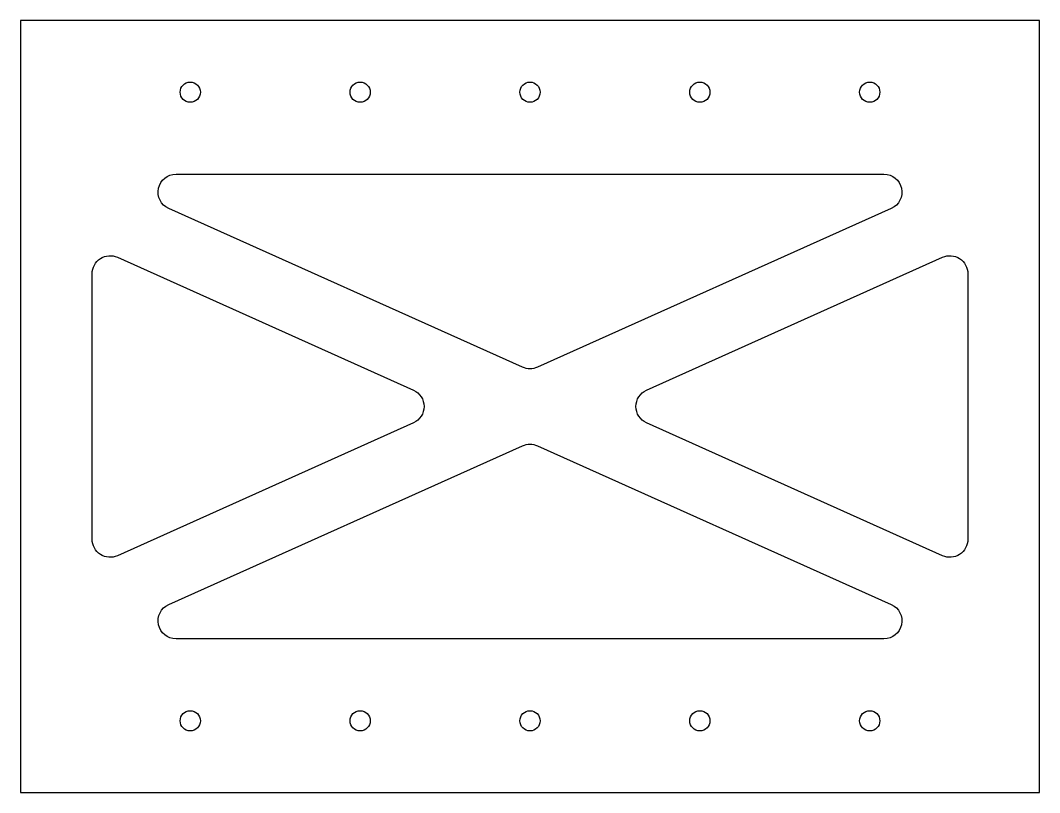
# Model space of a CAD drawing. Header units: inches. Extents: x 0 to 7.1, y 0 to 5.38.
import ezdxf

# ---------------------------------------------------------------- set-up
doc = ezdxf.new("R2010")
doc.units = ezdxf.units.IN
doc.header["$MEASUREMENT"] = 0

msp = doc.modelspace()

# ---------------------------------------------------------------- linework, layer by layer
msp.add_lwpolyline([(0, 5.376), (0, 0), (7.1, 0), (7.1, 5.376)], close=True)
for points in [[(6.0669, 4.0666), (3.6011, 2.9609, -0.213948), (3.4989, 2.9609), (1.0331, 4.0666, -0.808683), (1.0843, 4.3057), (6.0157, 4.3057, -0.808683)], [(0.5, 1.7634), (0.5, 3.6126, -0.543818), (0.6761, 3.7267), (2.7381, 2.8021, -0.647517), (2.7381, 2.5739), (0.6761, 1.6493, -0.543818)], [(6.4239, 1.6493), (4.3619, 2.5739, -0.647517), (4.3619, 2.8021), (6.4239, 3.7267, -0.543818), (6.6, 3.6126), (6.6, 1.7634, -0.543818)], [(6.0157, 1.0703), (1.0843, 1.0703, -0.808683), (1.0331, 1.3094), (3.4989, 2.4151, -0.213948), (3.6011, 2.4151), (6.0669, 1.3094, -0.808683)]]:
    msp.add_lwpolyline(points, format="xyb", close=True)
for centre in [(1.1833, 4.876), (2.3667, 4.876), (3.55, 4.876), (4.7333, 4.876), (5.9167, 4.876), (1.1833, 0.5), (2.3667, 0.5), (3.55, 0.5), (4.7333, 0.5), (5.9167, 0.5)]:
    msp.add_circle(centre, 0.0703)

doc.saveas('drawing.dxf')
